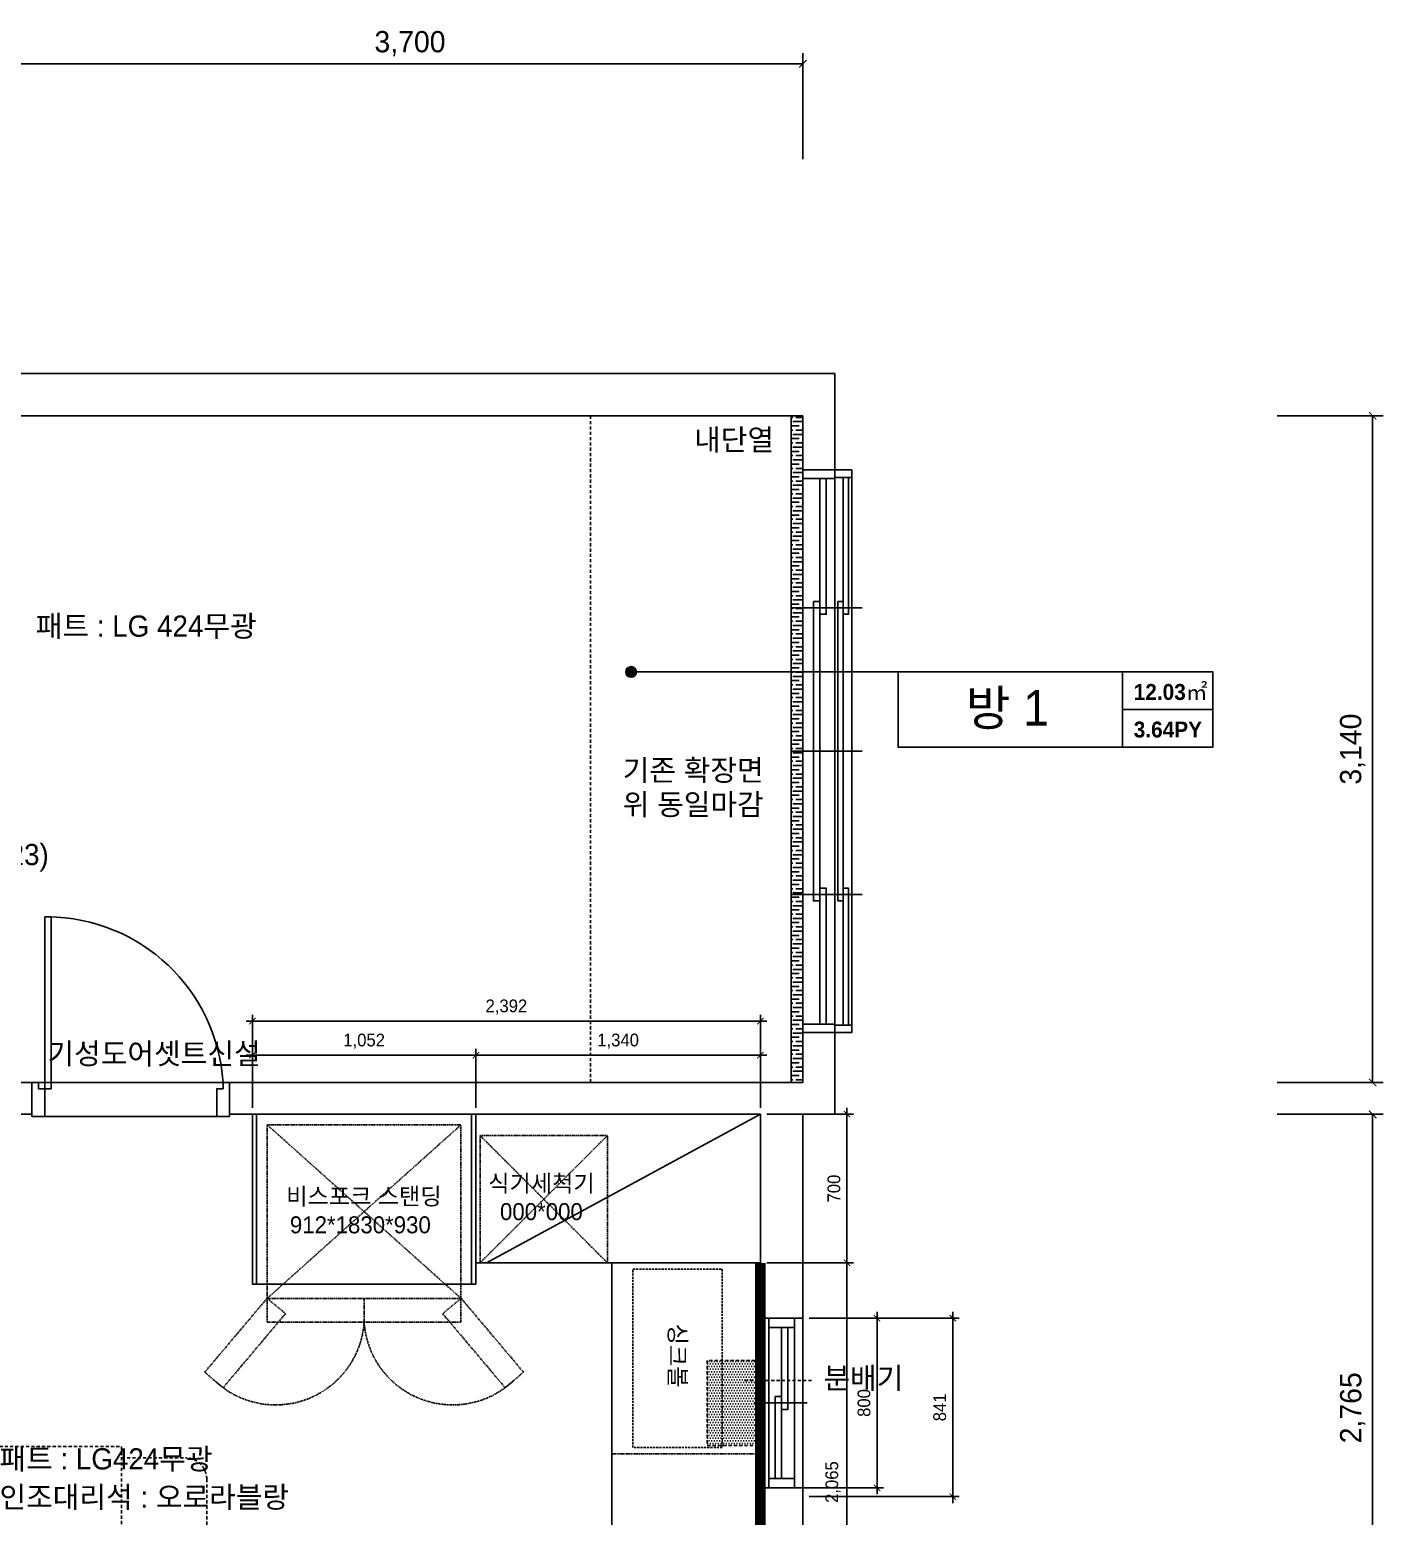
# Model space of a CAD drawing. Header units: millimetres. Extents: x -551172 to 232469, y -3435 to 261611.
# Drawn here: x 205398 to 211771, y 86643 to 93645 of the extents above; entities that cross this region are included whole.
import ezdxf
from ezdxf.enums import TextEntityAlignment as Align

# ---------------------------------------------------------------- set-up
doc = ezdxf.new("R2010")
doc.units = ezdxf.units.MM
doc.header["$LTSCALE"] = 10
doc.header["$PDMODE"] = 3
for name, pattern in [('DASHED', [0.75, 0.5, -0.25]), ('DASHEDX2', [1.5, 1, -0.5]), ('HID', [2.5, 1.5, -1])]:
    doc.linetypes.add(name, pattern=pattern)
doc.layers.get('DEFPOINTS').update_dxf_attribs({"color": 248})
for name, color, linetype in [('0-ELC TEXT', 7, 'Continuous'), ('02-WAL', 2, 'Continuous'), ('03-TEXT', 3, 'Continuous'), ('04-WIN', 4, 'Continuous'), ('06-FUR', 6, 'Continuous'), ('07-DIM WAL', 5, 'Continuous'), ('2-con', 2, 'Continuous'), ('3.기호.계단선', 30, 'Continuous'), ('4-win', 4, 'Continuous'), ('_LIBR', 4, 'Continuous'), ('FUR', 8, 'DASHED'), ('HAT', 5, 'Continuous'), ('도면층4', 4, 'Continuous'), ('도면층5', 5, 'Continuous'), ('설비', 140, 'Continuous')]:
    doc.layers.add(name, color=color, linetype=linetype)
doc.styles.add('HY 울릉도 L', font='')
doc.styles.add('넥슨고딕', font='NEXONLv1GothicBold.ttf')
doc.styles.add('마감재', font='stylu.ttf')
doc.styles.add('코레일둥고', font='Korail_Round_Gothic_Medium.ttf')
doc.styles.get('HY 울릉도 L').set_extended_font_data('HY울릉도L')
doc.dimstyles.new('30', dxfattribs={"dimscale": 30, "dimtxt": 2, "dimasz": 1, "dimexe": 1, "dimexo": 1, "dimgap": 1, "dimtad": 1, "dimdec": 0, "dimrnd": 0.05, "dimdsep": 46, "dimlunit": 6, "dimtxsty": 'HY 울릉도 L', "dimblk": 'ARCHTICK', "dimcen": 2.5, "dimdle": 1, "dimclrd": 133, "dimclre": 133, "dimclrt": 30, "dimadec": 0, "dimazin": 0, "dimtfac": 1, "dimtdec": 0, "dimtix": 1, "dimtmove": 2, "dimatfit": 3, "dimldrblk": 'ARCHTICK', "dimfxl": 1, "dimlwd": -1, "dimlwe": -1, "dimarcsym": 0})
doc.dimstyles.new('벽치수 Copy of DIM-50', dxfattribs={"dimscale": 50, "dimtxt": 2, "dimasz": 0.7, "dimexe": 1, "dimexo": 1, "dimgap": 0.7, "dimtad": 1, "dimdec": 0, "dimzin": 1, "dimdsep": 46, "dimlunit": 6, "dimtxsty": '마감재', "dimblk": 'ARCHTICK', "dimcen": -0.09, "dimclrd": 256, "dimclre": 256, "dimclrt": 3, "dimadec": 0, "dimazin": 0, "dimtfac": 1, "dimtdec": 0, "dimtix": 1, "dimtmove": 2, "dimatfit": 0, "dimldrblk": 'ARCHTICK', "dimfxl": 1, "dimtolj": 1, "dimtzin": 0, "dimarcsym": 0})

# ---------------------------------------------------------------- blocks, each defined once
blk = doc.blocks.new('fff')
at = {"layer": '02-WAL'}
blk.add_line((86588, 64202.5), (86788, 64202.5), dxfattribs=at)
at = {"layer": '04-WIN'}
for p, q in [((86588, 66812.5), (86588, 65527.5)), ((86738, 66812.5), (86738, 65527.5)), ((86818, 66817.5), (86818, 65527.5)), ((86538, 66202.5), (86868, 66202.5)), ((86538, 65527.5), (86868, 65527.5)), ((86588, 64242.5), (86588, 65527.5)), ((86738, 64242.5), (86738, 65527.5)), ((86818, 64237.5), (86818, 65527.5)), ((86538, 64852.5), (86868, 64852.5)), ((86428, 62812.5), (86428, 62102.5)), ((86488, 62812.5), (86488, 62102.5)), ((86548, 62812.5), (86548, 62102.5)), ((86358, 62457.5), (86608, 62457.5))]:
    blk.add_line(p, q, dxfattribs=at)
for points in [[(86648, 66852.5), (86588, 66852.5), (86588, 66812.5), (86738, 66812.5), (86738, 66852.5)], [(86668, 66812.5), (86668, 66172.5), (86698, 66172.5), (86698, 66812.5)], [(86818, 66852.5), (86818, 66817.5), (86738, 66817.5)], [(86803, 66817.5), (86803, 66172.5), (86778, 66172.5), (86778, 66817.5)], [(86668, 64242.5), (86668, 64882.5), (86698, 64882.5), (86698, 64242.5)], [(86778, 64237.5), (86778, 64882.5), (86803, 64882.5), (86803, 64237.5)], [(86648, 64202.5), (86588, 64202.5), (86588, 64242.5), (86738, 64242.5), (86738, 64202.5)], [(86818, 64202.5), (86818, 64237.5), (86738, 64237.5)], [(86518, 62812.5), (86518, 62427.5), (86488, 62427.5)], [(86488, 62487.5), (86458, 62487.5), (86458, 62102.5)]]:
    blk.add_lwpolyline(points, dxfattribs=at)
for points in [[(86818, 66852.5), (86818, 64202.5), (86588, 64202.5), (86588, 66852.5)], [(86668, 66232.5), (86638, 66232.5), (86638, 65527.5), (86638, 64822.5), (86668, 64822.5), (86668, 65527.5)], [(86753, 65527.5), (86753, 64822.5), (86778, 64822.5), (86778, 65527.5), (86778, 66232.5), (86753, 66232.5)], [(86428, 62857.5), (86548, 62857.5), (86548, 62812.5), (86428, 62812.5)], [(86548, 62102.5), (86428, 62102.5), (86428, 62057.5), (86548, 62057.5)]]:
    blk.add_lwpolyline(points, close=True, dxfattribs=at)
at = {"layer": '2-con'}
for p, q in [((75408, 67307.5), (86738, 67307.5)), ((86738, 66852.5), (86738, 67307.5)), ((82888, 67107.5), (86588, 67107.5)), ((86588, 66852.5), (86588, 67107.5)), ((86588, 66852.5), (86738, 66852.5)), ((86588, 63967.5), (86588, 64202.5)), ((86588, 64202.5), (86738, 64202.5)), ((86738, 63817.5), (86738, 64202.5)), ((82888, 63967.5), (82958, 63967.5)), ((82958, 63817.5), (82958, 63967.5)), ((83888, 63967.5), (86588, 63967.5)), ((83888, 63817.5), (83888, 63967.5)), ((81358, 63817.5), (82958, 63817.5)), ((83888, 63817.5), (86388, 63817.5)), ((86388, 63817.5), (86388, 62857.5)), ((86588, 63817.5), (86588, 62857.5)), ((86588, 63817.5), (86738, 63817.5)), ((86388, 62857.5), (86548, 62857.5)), ((86388, 62057.5), (86548, 62057.5)), ((86388, 62057.5), (86388, 61052.5)), ((86588, 62057.5), (86588, 60507.5))]:
    blk.add_line(p, q, dxfattribs=at)
at = {"layer": '4-win'}
for points in [[(86738, 66852.5), (86588, 66852.5), (86588, 64202.5), (86738, 64202.5)], [(86388, 62057.5), (86588, 62057.5), (86588, 62857.5), (86388, 62857.5)]]:
    blk.add_lwpolyline(points, close=True, dxfattribs=at)
at = {"layer": '도면층4'}
for p, q in [((83018, 63937.5), (83018, 64748.1)), ((83018, 64748.1), (83048, 64747.5)), ((83048, 63937.5), (83048, 64747.5)), ((83888, 63967.5), (82958, 63967.5)), ((83018, 63937.5), (83048, 63937.5)), ((82958, 63807.5), (83888, 63807.5))]:
    blk.add_line(p, q, dxfattribs=at)
for points in [[(82958, 63967.5), (82988, 63967.5), (82988, 63937.5), (83018, 63937.5), (83018, 63807.5), (82988, 63807.5), (82988, 63807.5), (82958, 63807.5), (82958, 63967.5)], [(83888, 63967.5), (83858, 63967.5), (83858, 63937.5), (83828, 63937.5), (83828, 63807.5), (83858, 63807.5), (83858, 63807.5), (83888, 63807.5), (83888, 63967.5)]]:
    blk.add_lwpolyline(points, dxfattribs=at)
at = {"layer": '도면층5'}
blk.add_arc((83025, 63913.1), 834.7, 3.73801, 89.45362, dxfattribs=at)
blk = doc.blocks.new('_ArchTick')
at = {"color": 0, "linetype": 'ByBlock', "const_width": 0.15}
blk.add_lwpolyline([(-0.5, -0.5), (0.5, 0.5)], dxfattribs=at)
blk = doc.blocks.new('*D253')
at = {"layer": '07-DIM WAL', "lineweight": -2, "transparency": 16777216}
for p, q in [((205338.3, 93034.8), (205338.3, 93534.8)), ((205338.3, 93484.8), (209038.3, 93484.8)), ((209038.3, 93034.8), (209038.3, 93534.8))]:
    blk.add_line(p, q, dxfattribs=at)
at = {"layer": 'DEFPOINTS', "color": 0, "transparency": 16777216}
for p in [(209038.3, 93484.8), (205338.3, 92984.8), (209038.3, 92984.8)]:
    blk.add_point(p, dxfattribs=at)
at = {"layer": '07-DIM WAL', "lineweight": -2, "transparency": 16777216, "xscale": 35, "yscale": 35, "zscale": 35, "rotation": 180}
blk.add_blockref('_ArchTick', (205338.3, 93484.8), dxfattribs=at)
at = {"layer": '07-DIM WAL', "lineweight": -2, "transparency": 16777216, "xscale": 35, "yscale": 35, "zscale": 35}
blk.add_blockref('_ArchTick', (209038.3, 93484.8), dxfattribs=at)
at = {"layer": '07-DIM WAL', "color": 3, "transparency": 16777216, "insert": (207188.3, 93579.2), "char_height": 100, "attachment_point": 5, "style": '마감재'}
blk.add_mtext('\\A1;3,700', dxfattribs=at)
blk = doc.blocks.new('*D256')
at = {"layer": '07-DIM WAL', "lineweight": -2, "transparency": 16777216}
for p, q in [((211271.3, 91826.2), (211771.3, 91826.2)), ((211721.3, 91826.2), (211721.3, 88686.2)), ((211271.3, 88686.2), (211771.3, 88686.2))]:
    blk.add_line(p, q, dxfattribs=at)
at = {"layer": 'DEFPOINTS', "color": 0, "transparency": 16777216}
for p in [(211221.3, 91826.2), (211221.3, 88686.2), (211721.3, 88686.2)]:
    blk.add_point(p, dxfattribs=at)
at = {"layer": '07-DIM WAL', "lineweight": -2, "transparency": 16777216, "xscale": 35, "yscale": 35, "zscale": 35}
for p, rotation in [((211721.3, 91826.2), 90), ((211721.3, 88686.2), 270)]:
    blk.add_blockref('_ArchTick', p, dxfattribs=dict(at, rotation=rotation))
at = {"layer": '07-DIM WAL', "color": 3, "transparency": 16777216, "insert": (211626.9, 90256.2), "char_height": 100, "attachment_point": 5, "rotation": 90, "style": '마감재'}
blk.add_mtext('\\A1;3,140', dxfattribs=at)
blk = doc.blocks.new('*D257')
at = {"layer": '07-DIM WAL', "lineweight": -2, "transparency": 16777216}
for p, q in [((211271.3, 88536.2), (211771.3, 88536.2)), ((211721.3, 88536.2), (211721.3, 85771.2)), ((211271.3, 85771.2), (211771.3, 85771.2))]:
    blk.add_line(p, q, dxfattribs=at)
at = {"layer": 'DEFPOINTS', "color": 0, "transparency": 16777216}
for p in [(211221.3, 88536.2), (211221.3, 85771.2), (211721.3, 85771.2)]:
    blk.add_point(p, dxfattribs=at)
at = {"layer": '07-DIM WAL', "lineweight": -2, "transparency": 16777216, "xscale": 35, "yscale": 35, "zscale": 35}
for p, rotation in [((211721.3, 88536.2), 90), ((211721.3, 85771.2), 270)]:
    blk.add_blockref('_ArchTick', p, dxfattribs=dict(at, rotation=rotation))
at = {"layer": '07-DIM WAL', "color": 3, "transparency": 16777216, "insert": (211627.3, 87153.7), "char_height": 100, "attachment_point": 5, "rotation": 90, "style": '마감재'}
blk.add_mtext('\\A1;2,765', dxfattribs=at)
blk = doc.blocks.new('800X1200_P1_')
at = {"layer": 'FUR', "linetype": 'HID'}
blk.add_lwpolyline([(400, -1200), (-400, -1200), (-400, 0), (400, 0)], close=True, dxfattribs=at)
for points in [[(-400.9, -548), (-700.9, -548, -0.414214), (-800.9, -448), (-800.9, -148, -0.414214), (-700.9, -48), (-400.9, -48)], [(400.9, -548), (700.9, -548, 0.414214), (800.9, -448), (800.9, -148, 0.414214), (700.9, -48), (400.9, -48)], [(-400.9, -1146.7), (-700.9, -1146.7, -0.414214), (-800.9, -1046.7), (-800.9, -746.7, -0.414214), (-700.9, -646.7), (-400.9, -646.7)], [(400.9, -1146.7), (700.9, -1146.7, 0.414214), (800.9, -1046.7), (800.9, -746.7, 0.414214), (700.9, -646.7), (400.9, -646.7)]]:
    blk.add_lwpolyline(points, format="xyb", dxfattribs=at)
blk = doc.blocks.new('*D289')
at = {"layer": '07-DIM WAL', "color": 133, "transparency": 16777216}
for p, q in [((208868.3, 87836.2), (209276, 87836.2)), ((209246, 87866.2), (209246, 85741.2)), ((208868.3, 85771.2), (209276, 85771.2))]:
    blk.add_line(p, q, dxfattribs=at)
at = {"layer": 'DEFPOINTS', "color": 0, "transparency": 16777216}
for p in [(208838.3, 87836.2), (208838.3, 85771.2), (209246, 85771.2)]:
    blk.add_point(p, dxfattribs=at)
at = {"layer": '07-DIM WAL', "color": 133, "transparency": 16777216, "xscale": 30, "yscale": 30, "zscale": 30}
for p, rotation in [((209246, 87836.2), 90), ((209246, 85771.2), 270)]:
    blk.add_blockref('_ArchTick', p, dxfattribs=dict(at, rotation=rotation))
at = {"layer": '07-DIM WAL', "color": 30, "transparency": 16777216, "insert": (209180, 86803.7), "char_height": 60, "attachment_point": 5, "rotation": 90, "style": 'HY 울릉도 L'}
blk.add_mtext('2,065', dxfattribs=at)
blk = doc.blocks.new('*D290')
at = {"layer": '07-DIM WAL', "color": 133, "transparency": 16777216}
for p, q in [((207468.3, 88814.5), (208868.3, 88814.5)), ((207498.3, 88566.2), (207498.3, 88844.5)), ((208838.3, 88566.2), (208838.3, 88844.5))]:
    blk.add_line(p, q, dxfattribs=at)
at = {"layer": 'DEFPOINTS', "color": 0, "transparency": 16777216}
for p in [(208838.3, 88814.5), (207498.3, 88536.2), (208838.3, 88536.2)]:
    blk.add_point(p, dxfattribs=at)
at = {"layer": '07-DIM WAL', "color": 133, "transparency": 16777216, "xscale": 30, "yscale": 30, "zscale": 30, "rotation": 180}
blk.add_blockref('_ArchTick', (207498.3, 88814.5), dxfattribs=at)
at = {"layer": '07-DIM WAL', "color": 133, "transparency": 16777216, "xscale": 30, "yscale": 30, "zscale": 30}
blk.add_blockref('_ArchTick', (208838.3, 88814.5), dxfattribs=at)
at = {"layer": '07-DIM WAL', "color": 30, "transparency": 16777216, "insert": (208168.3, 88880.5), "char_height": 60, "attachment_point": 5, "style": 'HY 울릉도 L'}
blk.add_mtext('1,340', dxfattribs=at)
blk = doc.blocks.new('*D291')
at = {"layer": '07-DIM WAL', "color": 133, "transparency": 16777216}
for p, q in [((207528.3, 88814.5), (206416.3, 88814.5)), ((206446.3, 88566.2), (206446.3, 88844.5)), ((207498.3, 88566.2), (207498.3, 88844.5))]:
    blk.add_line(p, q, dxfattribs=at)
at = {"layer": 'DEFPOINTS', "color": 0, "transparency": 16777216}
for p in [(206446.3, 88814.5), (206446.3, 88536.2), (207498.3, 88536.2)]:
    blk.add_point(p, dxfattribs=at)
at = {"layer": '07-DIM WAL', "color": 133, "transparency": 16777216, "xscale": 30, "yscale": 30, "zscale": 30, "rotation": 180}
blk.add_blockref('_ArchTick', (206446.3, 88814.5), dxfattribs=at)
at = {"layer": '07-DIM WAL', "color": 133, "transparency": 16777216, "xscale": 30, "yscale": 30, "zscale": 30}
blk.add_blockref('_ArchTick', (207498.3, 88814.5), dxfattribs=at)
at = {"layer": '07-DIM WAL', "color": 30, "transparency": 16777216, "insert": (206972.3, 88880.4), "char_height": 60, "attachment_point": 5, "style": 'HY 울릉도 L'}
blk.add_mtext('1,052', dxfattribs=at)
blk = doc.blocks.new('*D272')
at = {"layer": '07-DIM WAL', "color": 133, "transparency": 16777216}
for p, q in [((206446.3, 88566.2), (206446.3, 89005.3)), ((208838.3, 88566.2), (208838.3, 89005.3)), ((208868.3, 88975.3), (206416.3, 88975.3))]:
    blk.add_line(p, q, dxfattribs=at)
at = {"layer": 'DEFPOINTS', "color": 0, "transparency": 16777216}
for p in [(206446.3, 88975.3), (206446.3, 88536.2), (208838.3, 88536.2)]:
    blk.add_point(p, dxfattribs=at)
at = {"layer": '07-DIM WAL', "color": 133, "transparency": 16777216, "xscale": 30, "yscale": 30, "zscale": 30, "rotation": 180}
blk.add_blockref('_ArchTick', (206446.3, 88975.3), dxfattribs=at)
at = {"layer": '07-DIM WAL', "color": 133, "transparency": 16777216, "xscale": 30, "yscale": 30, "zscale": 30}
blk.add_blockref('_ArchTick', (208838.3, 88975.3), dxfattribs=at)
at = {"layer": '07-DIM WAL', "color": 30, "transparency": 16777216, "insert": (207642.3, 89041.3), "char_height": 60, "attachment_point": 5, "style": 'HY 울릉도 L'}
blk.add_mtext('2,392', dxfattribs=at)
blk = doc.blocks.new('*D293')
at = {"layer": '07-DIM WAL', "color": 133, "transparency": 16777216}
for p, q in [((208868.3, 88536.2), (209276, 88536.2)), ((209246, 88566.2), (209246, 87806.2)), ((208868.3, 87836.2), (209276, 87836.2))]:
    blk.add_line(p, q, dxfattribs=at)
at = {"layer": 'DEFPOINTS', "color": 0, "transparency": 16777216}
for p in [(208838.3, 88536.2), (208838.3, 87836.2), (209246, 87836.2)]:
    blk.add_point(p, dxfattribs=at)
at = {"layer": '07-DIM WAL', "color": 133, "transparency": 16777216, "xscale": 30, "yscale": 30, "zscale": 30}
for p, rotation in [((209246, 88536.2), 90), ((209246, 87836.2), 270)]:
    blk.add_blockref('_ArchTick', p, dxfattribs=dict(at, rotation=rotation))
at = {"layer": '07-DIM WAL', "color": 30, "transparency": 16777216, "insert": (209184.7, 88186.2), "char_height": 60, "attachment_point": 5, "rotation": 90, "style": 'HY 울릉도 L'}
blk.add_mtext('700', dxfattribs=at)
blk = doc.blocks.new('*D308')
at = {"layer": 'DEFPOINTS', "color": 0, "transparency": 16777216}
for p in [(209038.3, 87576.2), (209038.3, 86735), (209744.1, 86735)]:
    blk.add_point(p, dxfattribs=at)
at = {"layer": 'HAT', "color": 133, "transparency": 16777216}
for p, q in [((209744.1, 87606.2), (209744.1, 86705)), ((209068.3, 87576.2), (209774.1, 87576.2)), ((209068.3, 86735), (209774.1, 86735))]:
    blk.add_line(p, q, dxfattribs=at)
at = {"layer": 'HAT', "color": 133, "transparency": 16777216, "xscale": 30, "yscale": 30, "zscale": 30}
for p, rotation in [((209744.1, 87576.2), 90), ((209744.1, 86735), 270)]:
    blk.add_blockref('_ArchTick', p, dxfattribs=dict(at, rotation=rotation))
at = {"layer": 'HAT', "color": 30, "transparency": 16777216, "insert": (209682.8, 87155.6), "char_height": 60, "attachment_point": 5, "rotation": 90, "style": 'HY 울릉도 L'}
blk.add_mtext('841', dxfattribs=at)
blk = doc.blocks.new('*D309')
at = {"layer": 'DEFPOINTS', "color": 0, "transparency": 16777216}
for p in [(209038.3, 87576.2), (208998.3, 86776.2), (209387.7, 86776.2)]:
    blk.add_point(p, dxfattribs=at)
at = {"layer": 'HAT', "color": 133, "transparency": 16777216}
for p, q in [((209387.7, 87606.2), (209387.7, 86746.2)), ((209068.3, 87576.2), (209417.7, 87576.2)), ((209028.3, 86776.2), (209417.7, 86776.2))]:
    blk.add_line(p, q, dxfattribs=at)
at = {"layer": 'HAT', "color": 133, "transparency": 16777216, "xscale": 30, "yscale": 30, "zscale": 30}
for p, rotation in [((209387.7, 87576.2), 90), ((209387.7, 86776.2), 270)]:
    blk.add_blockref('_ArchTick', p, dxfattribs=dict(at, rotation=rotation))
at = {"layer": 'HAT', "color": 30, "transparency": 16777216, "insert": (209326.4, 87176.2), "char_height": 60, "attachment_point": 5, "rotation": 90, "style": 'HY 울릉도 L'}
blk.add_mtext('800', dxfattribs=at)

msp = doc.modelspace()

# ---------------------------------------------------------------- hatches: boundary and pattern name
at = {"layer": '0-ELC TEXT'}
h = msp.add_hatch(color=256, dxfattribs=at)
h.dxf.hatch_style = 1
edge = h.paths.add_edge_path()
edge.add_arc((208229.4, 90619.7), 25, 0, 360)
at = {"layer": '3.기호.계단선'}
h = msp.add_hatch(dxfattribs=at)
h.set_pattern_fill('GOST_WOOD', color=256, scale=10, angle=90)
h.set_pattern_definition([(180, (122450.32, 24718.745), (7e-15, 60), [100, -20]), (180, (122470.32, 24738.745), (7e-15, 60), [60, -15, 30, -15]), (180, (122500.32, 24758.745), (7e-15, 60), [100, -20])])
h.paths.add_polyline_path([(209038.3, 91826.2), (208983.3, 91826.2), (208983.3, 88686.2), (209038.3, 88686.2)])
at = {"layer": '3.기호.계단선', "linetype": 'HID'}
h = msp.add_hatch(dxfattribs=at)
h.set_pattern_fill('DOTS', color=256, scale=200)
h.set_pattern_definition([(360, (220296.78, 69697.402), (6.25, 12.5), [0, -12.5])])
h.paths.add_polyline_path([(208588.3, 86976.2), (208838.3, 86976.2), (208838.3, 87376.2), (208588.3, 87376.2)])

# ---------------------------------------------------------------- linework, layer by layer
at = {"layer": '0-ELC TEXT'}
for p, q in [((209487, 90619.7), (208229.4, 90619.7)), ((210544.2, 90265.9), (210544.2, 90619.7)), ((210544.2, 90442.8), (210968.9, 90442.8))]:
    msp.add_line(p, q, dxfattribs=at)
msp.add_lwpolyline([(209487, 90619.7), (210968.9, 90619.7), (210968.9, 90265.9), (209487, 90265.9)], close=True, dxfattribs=at)
msp.add_circle((208229.4, 90619.7), 25, dxfattribs=at)
at = {"layer": '06-FUR'}
for p, q in [((206466.3, 88536.2), (206466.3, 87736.2)), ((207478.3, 88536.2), (207478.3, 87736.2))]:
    msp.add_line(p, q, dxfattribs=at)
msp.add_lwpolyline([(207498.3, 87736.2), (206446.3, 87736.2), (206446.3, 88536.2), (207498.3, 88536.2)], close=True, dxfattribs=at)
for points in [[(208838.3, 85771.2), (208138.3, 85771.2), (208138.3, 87836.2), (207498.3, 87836.2), (207498.3, 88536.2), (208838.3, 88536.2), (208838.3, 85771.2)], [(208838.3, 88536.2), (207548.3, 87836.2), (208838.3, 87836.2)]]:
    msp.add_lwpolyline(points, dxfattribs=at)
at = {"layer": '06-FUR', "color": 7, "linetype": 'DASHEDX2'}
msp.add_lwpolyline([(208238.3, 86966.2), (208238.3, 87806.2), (208658.3, 87806.2), (208658.3, 86966.2)], close=True, dxfattribs=at)
at = {"layer": '3.기호.계단선', "linetype": 'HID'}
msp.add_line((209079.1, 87282.1), (208762.9, 87282.1), dxfattribs=at)
msp.add_lwpolyline([(209038.3, 88686.2), (208038.3, 88686.2), (208038.3, 91826.2), (209038.3, 91826.2), (209038.3, 88686.2)], dxfattribs=at)
at = {"layer": '3.기호.계단선'}
msp.add_lwpolyline([(209038.3, 91826.2), (208983.3, 91826.2), (208983.3, 88686.2), (209038.3, 88686.2), (209038.3, 91826.2)], dxfattribs=at)
at = {"layer": '3.기호.계단선', "linetype": 'HID'}
msp.add_lwpolyline([(208588.3, 86976.2), (208838.3, 86976.2), (208838.3, 87376.2), (208588.3, 87376.2)], close=True, dxfattribs=at)
at = {"layer": 'FUR'}
for p, q in [((206516.3, 87669.2), (207428.3, 88486.2)), ((206516.3, 88486.2), (207428.3, 87669.2)), ((207518.3, 87836.2), (208118.3, 88436.2)), ((207518.3, 88436.2), (208118.3, 87836.2)), ((206516.3, 87669.2), (207428.3, 87669.2)), ((206972.3, 87669.2), (206972.3, 87556.2)), ((208138.3, 86936.2), (208838.3, 86936.2))]:
    msp.add_line(p, q, dxfattribs=at)
for points in [[(206516.3, 87556.2), (207428.3, 87556.2), (207428.3, 88486.2), (206516.3, 88486.2)], [(207518.3, 87836.2), (208118.3, 87836.2), (208118.3, 88436.2), (207518.3, 88436.2)], [(206308.1, 87248.2), (206602.1, 87596.8), (206515.7, 87669.7), (206221.7, 87321.1)], [(207636.5, 87248.2), (207342.5, 87596.8), (207428.9, 87669.7), (207722.9, 87321.1)]]:
    msp.add_lwpolyline(points, close=True, dxfattribs=at)
at = {"layer": 'FUR', "color": 10, "const_width": 50}
msp.add_lwpolyline([(208838.3, 87836.2), (208838.3, 85771.2), (208138.3, 85771.2)], dxfattribs=at)
at = {"layer": 'FUR'}
for centre, start, end in [((206555.4, 87585.2), 225.98232, 356.02429), ((207389.3, 87585.2), 183.97571, 314.01768)]:
    msp.add_arc(centre, 418, start, end, dxfattribs=at)

# ---------------------------------------------------------------- block references
msp.add_blockref('fff', (122450.3, 24718.7))
at = {"layer": '_LIBR', "rotation": 180}
msp.add_blockref('800X1200_P1_', (205430.3, 85771.2), dxfattribs=at)

# ---------------------------------------------------------------- texts
at = {"layer": '0-ELC TEXT', "color": 10, "style": '코레일둥고'}
for s, p in [('패트 : LG 424무광', (205426.2, 90785.7)), ('패트 : LG424무광', (205255, 86863.1)), ('인조대리석 : 오로라블랑', (205255, 86683))]:
    msp.add_text(s, height=100, dxfattribs=at).set_placement(p)
at = {"layer": '0-ELC TEXT', "style": '코레일둥고'}
msp.add_text('기성도어셋트신설', height=100, dxfattribs=at).set_placement((205481.2, 88772))
at = {"layer": '03-TEXT'}
for s, height, style, p in [('방 1', 166.67, '코레일둥고', (210001.7, 90367.4)), ('12.03㎡', 75, '넥슨고딕', (210769.9, 90487.9)), ('3.64PY', 75, '넥슨고딕', (210757.1, 90311))]:
    msp.add_text(s, height=height, dxfattribs=dict(at, style=style)).set_placement(p, align=Align.CENTER)
at = {"layer": '06-FUR', "color": 7, "linetype": 'DASHEDX2', "style": '코레일둥고'}
for s, p in [('식기세척기', (207556.3, 88170.7)), ('비스포크 스탠딩', (206605.5, 88109.9)), ('000*000', (207612.1, 88037.7)), ('912*1830*930', (206622.8, 87975.5))]:
    msp.add_text(s, height=80, dxfattribs=at).set_placement(p)
msp.add_text('싱크볼', height=80, rotation=270, dxfattribs=at).set_placement((208408.4, 87550.2))
at = {"layer": '3.기호.계단선', "style": '코레일둥고'}
for s, p in [('내단열', (208526.3, 91663.7)), ('기존 확장면', (208190, 90106.9)), ('위 동일마감', (208190, 89945.9))]:
    msp.add_text(s, height=100, dxfattribs=at).set_placement(p)
at = {"layer": '3.기호.계단선', "linetype": 'HID', "style": '코레일둥고'}
msp.add_text('분배기', height=100, dxfattribs=at).set_placement((209135.2, 87243.6))
at = {"layer": '설비', "style": '코레일둥고'}
msp.add_text('샤워(BFB-723)', height=100, dxfattribs=at).set_placement((204633, 89709.7))

# ---------------------------------------------------------------- dimensions: what is measured, and where the dimension line sits
at = {"layer": '07-DIM WAL'}
dim = msp.add_linear_dim(base=(209038.3, 93484.8), p1=(205338.3, 92984.8), p2=(209038.3, 92984.8), dimstyle='벽치수 Copy of DIM-50', dxfattribs=at)
dim.commit()
dim.dimension.update_dxf_attribs({"geometry": '*D253', "text_midpoint": (207188.3, 93579.2)})
for base, p1, p2, picture, middle in [((211721.3, 88686.2), (211221.3, 91826.2), (211221.3, 88686.2), '*D256', (211626.9, 90256.2)), ((211721.3, 85771.2), (211221.3, 88536.2), (211221.3, 85771.2), '*D257', (211627.3, 87153.7))]:
    dim = msp.add_linear_dim(base=base, p1=p1, p2=p2, angle=90, dimstyle='벽치수 Copy of DIM-50', dxfattribs=at)
    dim.commit()
    dim.dimension.update_dxf_attribs({"geometry": picture, "text_midpoint": middle})
for base, p1, p2, picture, middle in [((206446.3, 88975.3), (208838.3, 88536.2), (206446.3, 88536.2), '*D272', (207642.3, 89041.3)), ((206446.3, 88814.5), (207498.3, 88536.2), (206446.3, 88536.2), '*D291', (206972.3, 88880.4)), ((208838.3, 88814.5), (207498.3, 88536.2), (208838.3, 88536.2), '*D290', (208168.3, 88880.5))]:
    dim = msp.add_linear_dim(base=base, p1=p1, p2=p2, dimstyle='30', override={"dimfxl": 1.25}, dxfattribs=at)
    dim.commit()
    dim.dimension.update_dxf_attribs({"geometry": picture, "text_midpoint": middle})
for base, p1, p2, picture, middle in [((209246, 87836.2), (208838.3, 88536.2), (208838.3, 87836.2), '*D293', (209184.7, 88186.2)), ((209246, 85771.2), (208838.3, 87836.2), (208838.3, 85771.2), '*D289', (209180, 86803.7))]:
    dim = msp.add_linear_dim(base=base, p1=p1, p2=p2, angle=90, dimstyle='30', override={"dimfxl": 1.25}, dxfattribs=at)
    dim.commit()
    dim.dimension.update_dxf_attribs({"geometry": picture, "text_midpoint": middle})
at = {"layer": 'HAT'}
for base, p2, picture, middle in [((209387.7, 86776.2), (208998.3, 86776.2), '*D309', (209326.4, 87176.2)), ((209744.1, 86735), (209038.3, 86735), '*D308', (209682.8, 87155.6))]:
    dim = msp.add_linear_dim(base=base, p1=(209038.3, 87576.2), p2=p2, angle=90, dimstyle='30', override={"dimfxl": 1.25}, dxfattribs=at)
    dim.commit()
    dim.dimension.update_dxf_attribs({"geometry": picture, "text_midpoint": middle})

doc.saveas('drawing.dxf')
